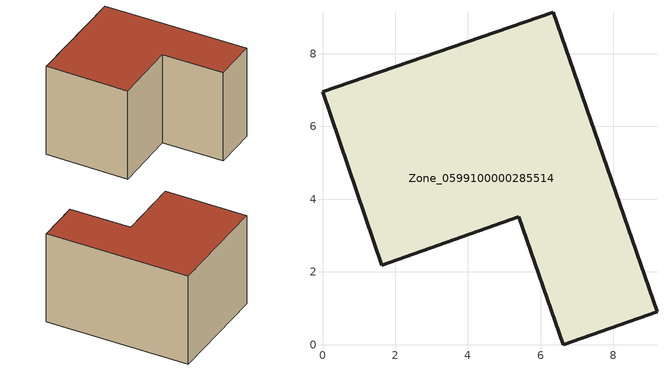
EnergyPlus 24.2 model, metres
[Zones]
Zone_0599100000285514
 floor ground (C_G): 5.39,3.52 1.63,2.19 0,6.96 6.34,9.13 9.2,0.9 6.62,0 z0
 wall outside (C_F): 6.34,9.13 0,6.96 1.63,2.19 5.39,3.52 6.62,0 9.2,0.9 6.34,9.13 z0:5.71
 roof outside (C_R): 9.2,0.9 6.34,9.13 0,6.96 1.63,2.19 5.39,3.52 6.62,0 z5.71
[BUILDING]
Pand.0599100000285514: North Axis=0; Terrain=City; Loads Convergence Tolerance Value=0.04; Temperature Convergence Tolerance Value=0.4; Solar Distribution=FullExterior; Maximum Number of Warmup Days=25; Minimum Number of Warmup Days=1
[Site:Location]
Rotterdam.The.Hague.AP_ZH_NLD Design_Conditions: Latitude=51.96; Longitude=4.45; Time Zone=1; Elevation=-4.5
[SITE:GROUNDTEMPERATURE:BUILDINGSURFACE]
18, 18, 18, 18, 18, 18, 18, 18, 18, 18, 18, 18
[MATERIAL] Thermal Absorptance=0.9; Solar Absorptance=0.7; Visible Absorptance=0.7
Name | Roughness | Thickness | Conductivity | Density | Specific Heat
G.TC.1946 | MediumSmooth | 0.15 | 1 | 540 | 1210
F.TC.1946 | Rough | 0.3 | 0.857143 | 1920 | 840
R.TC.1946 | MediumRough | 0.2 | 0.909091 | 1500 | 1000
[CONSTRUCTION]
C_G: G.TC.1946
C_F: F.TC.1946
C_R: R.TC.1946
[ZONE]
Zone_0599100000285514: Type=1; Multiplier=1; Ceiling Height=Autocalculate; Volume=Autocalculate; Floor Area=autocalculate; Part of Total Floor Area=Yes
[ZONEINFILTRATION:DESIGNFLOWRATE]
Infil_Zone_0599100000285514: Zone or ZoneList or Space or SpaceList=Zone_0599100000285514; Schedule=AlwaysOn; Design Flow Rate Calculation Method=Flow/Area; Flow Rate per Floor Area=0.003; Constant Term Coefficient=1; Temperature Term Coefficient=0; Velocity Term Coefficient=0; Velocity Squared Term Coefficient=0
[HVACTEMPLATE:ZONE:IDEALLOADSAIRSYSTEM]
Zone_0599100000285514: Maximum Heating Supply Air Temperature=50; Minimum Cooling Supply Air Temperature=13; Maximum Heating Supply Air Humidity Ratio=0.0156; Minimum Cooling Supply Air Humidity Ratio=0.0077; Heating Limit=NoLimit; Cooling Limit=NoLimit; Dehumidification Control Type=ConstantSensibleHeatRatio; Cooling Sensible Heat Ratio=0.7; Dehumidification Setpoint=60; Humidification Control Type=None; Humidification Setpoint=30; Outdoor Air Method=None; Outdoor Air Flow Rate per Person=0.00944; Outdoor Air Flow Rate per Zone Floor Area=0; Outdoor Air Flow Rate per Zone=0; Demand Controlled Ventilation Type=None; Outdoor Air Economizer Type=NoEconomizer; Heat Recovery Type=None; Sensible Heat Recovery Effectiveness=0.7; Latent Heat Recovery Effectiveness=0.65
[ZONECONTROL:THERMOSTAT]
ThermostatControl_Zone_0599100000285514: Zone or ZoneList=Zone_0599100000285514; Control Type Schedule=DualSetpointControlType; Control 1=Thermostat_Zone_0599100000285514; Temperature Difference Between Cutout And Setpoint=0
[THERMOSTATSETPOINT:DUALSETPOINT]
Thermostat_Zone_0599100000285514: Heating Setpoint Temperature Schedule=HeatingSetpoint_Zone_0599100000285514; Cooling Setpoint Temperature Schedule=CoolingSetpoint_Zone_0599100000285514
[SCHEDULE:COMPACT]
HeatingSetpoint_Zone_0599100000285514: Through: 12/31, For: AllDays, Until: 24:00, 21
CoolingSetpoint_Zone_0599100000285514: Through: 12/31, For: AllDays, Until: 24:00, 24
DualSetpointControlType: Through: 12/31, For: AllDays, Until: 24:00, 4
AlwaysOn: Through: 12/31, For: AllDays, Until: 24:00, 1
